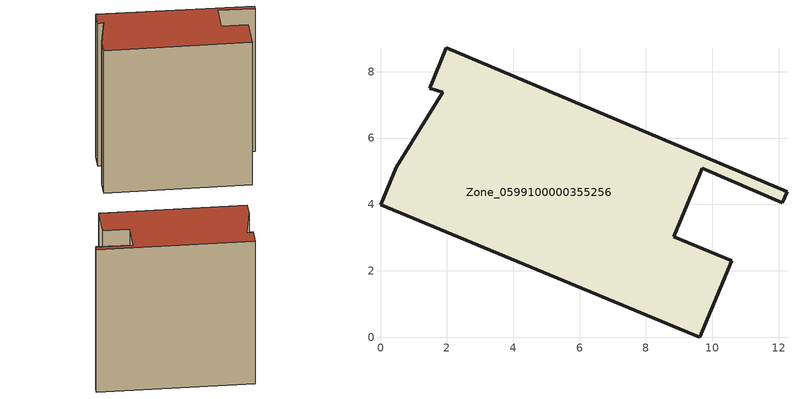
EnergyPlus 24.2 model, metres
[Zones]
Zone_0599100000355256
 floor ground (C_G): 0.47,5.11 1.88,7.38 1.48,7.51 1.99,8.72 12.25,4.38 12.1,4.05 9.69,5.08 8.83,3.03 10.58,2.3 9.62,0 0,3.98 z0
 wall outside (C_F): 12.1,4.05 12.25,4.38 1.99,8.72 1.48,7.51 1.88,7.38 0.47,5.11 0,3.98 9.62,0 10.58,2.3 8.83,3.03 9.69,5.08 12.1,4.05 z0:11.43
 roof outside (C_R): 1.88,7.38 0.47,5.11 0,3.98 9.62,0 10.58,2.3 8.83,3.03 9.69,5.08 12.1,4.05 12.25,4.38 1.99,8.72 1.48,7.51 z11.43
[BUILDING]
Pand.0599100000355256: North Axis=0; Terrain=City; Loads Convergence Tolerance Value=0.04; Temperature Convergence Tolerance Value=0.4; Solar Distribution=FullExterior; Maximum Number of Warmup Days=25; Minimum Number of Warmup Days=1
[Site:Location]
Rotterdam.The.Hague.AP_ZH_NLD Design_Conditions: Latitude=51.96; Longitude=4.45; Time Zone=1; Elevation=-4.5
[SITE:GROUNDTEMPERATURE:BUILDINGSURFACE]
18, 18, 18, 18, 18, 18, 18, 18, 18, 18, 18, 18
[MATERIAL] Thermal Absorptance=0.9; Solar Absorptance=0.7; Visible Absorptance=0.7
Name | Roughness | Thickness | Conductivity | Density | Specific Heat
G.TI.1992-2005 | MediumSmooth | 0.15 | 0.06 | 540 | 1210
F.TI.1992-2005 | Rough | 0.3 | 0.12 | 1920 | 840
R.TI.1992-2005 | MediumRough | 0.2 | 0.08 | 1500 | 1000
[CONSTRUCTION]
C_G: G.TI.1992-2005
C_F: F.TI.1992-2005
C_R: R.TI.1992-2005
[ZONE]
Zone_0599100000355256: Type=1; Multiplier=1; Ceiling Height=Autocalculate; Volume=Autocalculate; Floor Area=autocalculate; Part of Total Floor Area=Yes
[ZONEINFILTRATION:DESIGNFLOWRATE]
Infil_Zone_0599100000355256: Zone or ZoneList or Space or SpaceList=Zone_0599100000355256; Schedule=AlwaysOn; Design Flow Rate Calculation Method=Flow/Area; Flow Rate per Floor Area=0.0015; Constant Term Coefficient=1; Temperature Term Coefficient=0; Velocity Term Coefficient=0; Velocity Squared Term Coefficient=0
[HVACTEMPLATE:ZONE:IDEALLOADSAIRSYSTEM]
Zone_0599100000355256: Maximum Heating Supply Air Temperature=50; Minimum Cooling Supply Air Temperature=13; Maximum Heating Supply Air Humidity Ratio=0.0156; Minimum Cooling Supply Air Humidity Ratio=0.0077; Heating Limit=NoLimit; Cooling Limit=NoLimit; Dehumidification Control Type=ConstantSensibleHeatRatio; Cooling Sensible Heat Ratio=0.7; Dehumidification Setpoint=60; Humidification Control Type=None; Humidification Setpoint=30; Outdoor Air Method=None; Outdoor Air Flow Rate per Person=0.00944; Outdoor Air Flow Rate per Zone Floor Area=0; Outdoor Air Flow Rate per Zone=0; Demand Controlled Ventilation Type=None; Outdoor Air Economizer Type=NoEconomizer; Heat Recovery Type=None; Sensible Heat Recovery Effectiveness=0.7; Latent Heat Recovery Effectiveness=0.65
[ZONECONTROL:THERMOSTAT]
ThermostatControl_Zone_0599100000355256: Zone or ZoneList=Zone_0599100000355256; Control Type Schedule=DualSetpointControlType; Control 1=Thermostat_Zone_0599100000355256; Temperature Difference Between Cutout And Setpoint=0
[THERMOSTATSETPOINT:DUALSETPOINT]
Thermostat_Zone_0599100000355256: Heating Setpoint Temperature Schedule=HeatingSetpoint_Zone_0599100000355256; Cooling Setpoint Temperature Schedule=CoolingSetpoint_Zone_0599100000355256
[SCHEDULE:COMPACT]
HeatingSetpoint_Zone_0599100000355256: Through: 12/31, For: AllDays, Until: 24:00, 21
CoolingSetpoint_Zone_0599100000355256: Through: 12/31, For: AllDays, Until: 24:00, 24
DualSetpointControlType: Through: 12/31, For: AllDays, Until: 24:00, 4
AlwaysOn: Through: 12/31, For: AllDays, Until: 24:00, 1
